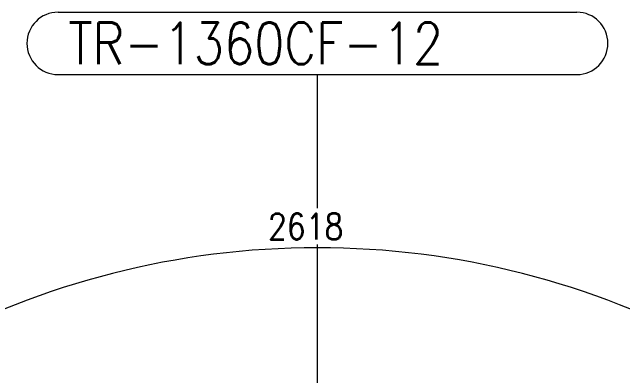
# Model space of a CAD drawing. Header units: millimetres. Extents: x -753 to 90, y 56274 to 56868.
# Drawn here: x -182.2 to -123.3, y 56598 to 56633 of the extents above; entities that cross this region are included whole.
import ezdxf

# ---------------------------------------------------------------- set-up
doc = ezdxf.new("R2010")
doc.units = ezdxf.units.MM
doc.linetypes.add('XKITLINE00', pattern=[0])
doc.layers.add('Cota', color=4, linetype='Continuous', lineweight=0)
doc.layers.add('Grelha', color=4, linetype='Continuous', lineweight=0)
doc.styles.add('ROMANS', font='romans__.ttf')

# ---------------------------------------------------------------- blocks, each defined once
blk = doc.blocks.new('*A218')
at = {"layer": 'Grelha', "color": 7, "linetype": 'XKITLINE00', "lineweight": 0}
for p, q in [((-152.739, 56614.121), (-152.739, 56627.013)), ((-152.739, 56569.658), (-152.739, 56610.621))]:
    blk.add_line(p, q, dxfattribs=at)
at = {"layer": 'Grelha', "color": 1, "style": 'ROMANS', "width": 0.85}
blk.add_text('TR-1360CF-12', height=4, dxfattribs=at).set_placement((-176.761, 56628.013))
blk = doc.blocks.new('*A219')
at = {"layer": 'Grelha', "color": 7, "linetype": 'XKITLINE00', "lineweight": 0}
for p, q in [((-177.761, 56633.013), (-127.718, 56633.013)), ((-177.761, 56627.013), (-127.718, 56627.013))]:
    blk.add_line(p, q, dxfattribs=at)
for centre, start, end in [((-177.761, 56630.013), 90, 270), ((-127.718, 56630.013), 270, 90)]:
    blk.add_arc(centre, 3, start, end, dxfattribs=at)
blk = doc.blocks.new('*A2162')
at = {"layer": 'Cota', "color": 7, "linetype": 'XKITLINE00', "lineweight": 0}
blk.add_arc((-152.735, 56530.171), 80.15, 33.30685, 146.71019, dxfattribs=at)
at = {"layer": 'Cota', "color": 3, "style": 'ROMANS', "width": 0.85}
blk.add_text('2618', height=2.5, rotation=0.00573, dxfattribs=at).set_placement((-157.518, 56611.12))

msp = doc.modelspace()

# ---------------------------------------------------------------- block references
at = {"lineweight": 0}
for name in ['*A219', '*A218', '*A2162']:
    msp.add_blockref(name, (0, 0), dxfattribs=at)

doc.saveas('drawing.dxf')
